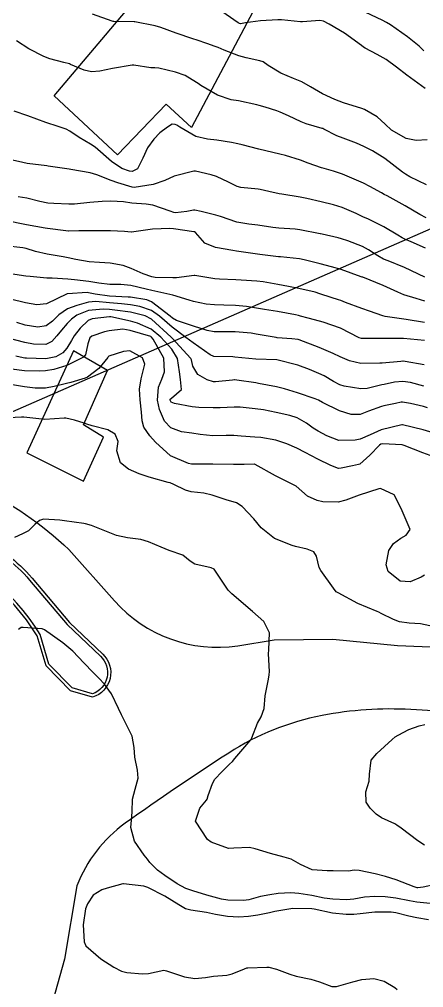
# Model space of a CAD drawing. Header units: metres. Extents: x 318500 to 325275, y 7408834 to 7428799.
# Drawn here: x 324030 to 324068.4, y 7420493.1 to 7420585.3 of the extents above; entities that cross this region are included whole.
import ezdxf

# ---------------------------------------------------------------- set-up
doc = ezdxf.new("R2010")
doc.units = ezdxf.units.M
doc.header["$MEASUREMENT"] = 0
doc.linetypes.add('CONTINUO', pattern=[0])
for name, color, linetype in [('Canteiro', 45, 'Continuous'), ('Curvas de Nivel 1m', 11, 'Continuous'), ('Curvas de Nivel 5m', 15, 'Continuous'), ('Edificações', 30, 'Continuous'), ('TEXTO', 45, 'Continuous'), ('Vias Primárias', 230, 'Continuous')]:
    doc.layers.add(name, color=color, linetype=linetype)

msp = doc.modelspace()

# ---------------------------------------------------------------- linework, layer by layer
at = {"layer": 'Canteiro'}
msp.add_lwpolyline([(324014.079, 7420539.635), (324019.671, 7420538.366), (324025.944, 7420535.633, -0.113285), (324030.949, 7420531.934), (324034.534, 7420527.693), (324037.694, 7420524.678, -0.557095), (324036.939, 7420521.097), (324035.005, 7420521.663), (324032.788, 7420523.924), (324031.94, 7420526.751, 0.183068), (324020.566, 7420535.663), (324007.353, 7420536.936), (323992.662, 7420539.116, -0.227546), (323980.824, 7420549.339, -2.465004)], format="xyb", dxfattribs=at)
at = {"layer": 'Curvas de Nivel 1m', "flags": 128}
for points, elevation in [([(324068.766, 7420573.818), (324067.73, 7420573.771), (324066.768, 7420573.953), (324065.379, 7420574.764), (324064.785, 7420575.309), (324064.014, 7420576.003), (324062.799, 7420576.708), (324062.55, 7420576.803), (324060.808, 7420577.347), (324059.983, 7420577.662), (324058.821, 7420578.222), (324057.68, 7420578.867), (324056.837, 7420579.346), (324056.052, 7420579.678), (324054.849, 7420580.176), (324053.64, 7420580.918), (324053.174, 7420581.237), (324052.864, 7420581.348), (324051.539, 7420581.623), (324050.869, 7420581.839), (324049.471, 7420582.377), (324048.876, 7420582.604), (324048.607, 7420582.715), (324047.817, 7420582.996), (324046.884, 7420583.303), (324046.467, 7420583.436), (324044.894, 7420583.977), (324043.426, 7420584.531), (324042.904, 7420584.689), (324040.953, 7420585.045), (324040.909, 7420585.048), (324038.947, 7420585.082), (324038.909, 7420585.085), (324038.81, 7420585.121), (324036.917, 7420585.801)], 748), ([(324068.576, 7420578.724), (324066.848, 7420579.979), (324065.848, 7420580.76), (324064.867, 7420581.462), (324064.028, 7420581.939), (324062.877, 7420582.548), (324062.722, 7420582.646), (324062.531, 7420582.805), (324060.897, 7420583.985), (324059.457, 7420584.845), (324058.914, 7420585.115), (324058.571, 7420585.199), (324056.913, 7420585.054), (324056.737, 7420585.058), (324054.915, 7420585.247), (324054.572, 7420585.257), (324052.913, 7420585.163), (324051.504, 7420584.951), (324051, 7420584.868), (324050.909, 7420584.889), (324050.778, 7420584.961), (324048.923, 7420586.259)], 749), ([(324068.708, 7420569.533), (324067.134, 7420570.318), (324066.718, 7420570.56), (324066.606, 7420570.629), (324066.442, 7420570.744), (324064.739, 7420572.062), (324063.566, 7420572.788), (324062.756, 7420573.194), (324062.051, 7420573.517), (324060.768, 7420573.993), (324060.165, 7420574.223), (324058.941, 7420574.848), (324058.831, 7420574.9), (324058.781, 7420574.92), (324057.271, 7420575.359), (324056.787, 7420575.547), (324055.577, 7420576.108), (324054.796, 7420576.453), (324054.465, 7420576.573), (324053.358, 7420576.922), (324052.803, 7420577.106), (324052.563, 7420577.174), (324050.808, 7420577.526), (324050.131, 7420577.646), (324048.816, 7420578.079), (324047.248, 7420579.004), (324047, 7420579.175), (324046.833, 7420579.292), (324045.749, 7420579.937), (324044.842, 7420580.283), (324043.253, 7420580.649), (324042.846, 7420580.685), (324042.475, 7420580.695), (324040.848, 7420580.939), (324040.697, 7420580.941), (324038.845, 7420580.606), (324037.612, 7420580.362), (324036.842, 7420580.302), (324036.15, 7420580.458), (324034.848, 7420581.009), (324034.728, 7420581.051), (324034.2, 7420581.18), (324032.855, 7420581.545), (324032.306, 7420581.758), (324030.869, 7420582.478), (324029.684, 7420583.238)], 747), ([(324068.665, 7420566.39), (324068.081, 7420566.726), (324066.682, 7420567.544), (324064.969, 7420568.493), (324064.698, 7420568.638), (324064.444, 7420568.774), (324063.31, 7420569.395), (324062.709, 7420569.7), (324061.152, 7420570.379), (324060.717, 7420570.556), (324060.52, 7420570.625), (324059.876, 7420570.833), (324058.983, 7420571.105), (324058.725, 7420571.179), (324057.462, 7420571.6), (324056.735, 7420571.879), (324055.293, 7420572.343), (324054.744, 7420572.476), (324052.75, 7420572.93), (324051.169, 7420573.367), (324050.758, 7420573.463), (324050.159, 7420573.566), (324048.762, 7420573.789), (324047.866, 7420573.891), (324046.767, 7420574.16), (324045.234, 7420575.033), (324044.963, 7420575.218), (324044.783, 7420575.299), (324044.518, 7420575.307), (324044.051, 7420575.047), (324043.343, 7420574.483), (324042.762, 7420573.886), (324042.172, 7420573.069), (324041.716, 7420572.095), (324041.225, 7420571.082), (324040.717, 7420570.82), (324040.455, 7420570.832), (324039.736, 7420571.105), (324038.73, 7420571.773), (324037.175, 7420573.136), (324036.753, 7420573.43), (324035.668, 7420574.065), (324034.765, 7420574.669), (324034.434, 7420574.842), (324033.391, 7420575.191), (324032.773, 7420575.386), (324032.499, 7420575.477), (324030.783, 7420576.107), (324029.472, 7420576.558)], 746), ([(324068.538, 7420560.774), (324066.604, 7420561.688), (324065.077, 7420562.299), (324064.616, 7420562.485), (324064.07, 7420562.778), (324063.195, 7420563.361), (324062.629, 7420563.672), (324061.241, 7420564.207), (324060.636, 7420564.412), (324060.316, 7420564.504), (324058.775, 7420564.848), (324058.64, 7420564.877), (324058.605, 7420564.886), (324056.646, 7420565.275), (324056.201, 7420565.33), (324054.648, 7420565.41), (324054.077, 7420565.48), (324052.652, 7420565.707), (324051.796, 7420565.8), (324050.656, 7420565.998), (324049.116, 7420566.522), (324048.665, 7420566.672), (324047.285, 7420567.001), (324046.672, 7420567.127), (324046.555, 7420567.129), (324045.898, 7420567.022), (324044.812, 7420566.894), (324044.668, 7420566.913), (324044.318, 7420567.044), (324042.678, 7420567.619), (324042.047, 7420567.702), (324040.681, 7420567.791), (324039.866, 7420567.918), (324038.683, 7420567.995), (324037.852, 7420567.955), (324036.677, 7420567.871), (324035.23, 7420567.716), (324034.675, 7420567.694), (324033.24, 7420567.756), (324032.676, 7420567.815), (324031.918, 7420567.967), (324030.68, 7420568.267), (324029.869, 7420568.419)], 744), ([(324068.558, 7420558.488), (324067.725, 7420558.728), (324066.565, 7420559.091), (324065.99, 7420559.328), (324064.578, 7420559.958), (324062.644, 7420560.744), (324062.589, 7420560.766), (324062.497, 7420560.801), (324060.6, 7420561.491), (324059.686, 7420561.751), (324058.608, 7420562.034), (324057.068, 7420562.418), (324056.614, 7420562.496), (324054.829, 7420562.686), (324054.617, 7420562.708), (324052.851, 7420562.927), (324052.645, 7420562.955), (324052.62, 7420562.954), (324050.852, 7420563.187), (324050.623, 7420563.231), (324050.284, 7420563.303), (324048.626, 7420563.57), (324047.622, 7420563.988), (324046.726, 7420565.009), (324046.641, 7420565.058), (324046.581, 7420565.071), (324044.645, 7420565.36), (324044.287, 7420565.402), (324042.644, 7420565.334), (324042.403, 7420565.304), (324040.858, 7420565.087), (324040.64, 7420565.055), (324040.607, 7420565.057), (324039.96, 7420565.1), (324038.641, 7420565.172), (324038.585, 7420565.176), (324036.64, 7420565.163), (324036.614, 7420565.167), (324035.639, 7420565.155), (324034.64, 7420565.148), (324034.619, 7420565.149), (324034.399, 7420565.174), (324032.643, 7420565.375), (324032.434, 7420565.412), (324030.648, 7420565.741), (324030.01, 7420565.87), (324028.654, 7420566.156)], 743), ([(324068.536, 7420556.43), (324066.766, 7420556.738), (324066.54, 7420556.775), (324064.793, 7420557.016), (324064.543, 7420557.084), (324063.287, 7420557.528), (324062.55, 7420557.765), (324061.014, 7420558.357), (324060.557, 7420558.536), (324060.342, 7420558.608), (324059.633, 7420558.834), (324058.565, 7420559.186), (324058.106, 7420559.318), (324056.572, 7420559.682), (324055.595, 7420559.87), (324054.577, 7420560.053), (324053.185, 7420560.317), (324052.582, 7420560.393), (324051.062, 7420560.473), (324050.583, 7420560.493), (324049.006, 7420560.553), (324048.584, 7420560.591), (324046.675, 7420560.923), (324046.589, 7420560.921), (324044.921, 7420560.699), (324044.585, 7420560.691), (324042.902, 7420560.74), (324042.586, 7420560.793), (324041.754, 7420561.073), (324040.597, 7420561.587), (324039.838, 7420561.865), (324038.604, 7420562.083), (324037.585, 7420562.151), (324036.606, 7420562.229), (324035.335, 7420562.433), (324034.611, 7420562.596), (324034.132, 7420562.696), (324032.607, 7420562.948), (324031.52, 7420563.211), (324030.614, 7420563.475), (324030.296, 7420563.544), (324028.617, 7420563.741)], 742), ([(324068.51, 7420554.72), (324066.513, 7420554.927), (324066.32, 7420554.936), (324064.512, 7420554.923), (324064.36, 7420554.924), (324062.512, 7420554.935), (324062.317, 7420554.998), (324060.526, 7420555.915), (324058.891, 7420556.489), (324058.536, 7420556.584), (324057.459, 7420556.866), (324056.726, 7420557.062), (324056.542, 7420557.107), (324056.256, 7420557.17), (324054.546, 7420557.479), (324053.299, 7420557.67), (324052.549, 7420557.801), (324051.572, 7420557.967), (324050.551, 7420558.061), (324049.42, 7420558.103), (324048.551, 7420558.128), (324047.761, 7420558.201), (324046.554, 7420558.453), (324046.117, 7420558.578), (324044.56, 7420559.04), (324042.566, 7420559.476), (324042.022, 7420559.614), (324040.573, 7420559.956), (324039.616, 7420560.063), (324038.574, 7420560.072), (324037.532, 7420560.174), (324036.578, 7420560.352), (324035.227, 7420560.513), (324034.581, 7420560.561), (324033.107, 7420560.668), (324032.582, 7420560.677), (324030.992, 7420560.808), (324030.585, 7420560.867), (324028.704, 7420561.132)], 741), ([(324068.455, 7420550.383), (324067.182, 7420550.733), (324066.461, 7420550.823), (324065.658, 7420550.752), (324064.672, 7420550.551), (324064.456, 7420550.505), (324063.065, 7420550.177), (324062.45, 7420550.13), (324060.885, 7420550.385), (324060.455, 7420550.517), (324059.857, 7420550.829), (324058.985, 7420551.362), (324058.468, 7420551.603), (324057.58, 7420551.972), (324056.475, 7420552.398), (324054.48, 7420552.9), (324052.48, 7420552.957), (324052.457, 7420552.954), (324050.483, 7420553.16), (324050.278, 7420553.167), (324048.483, 7420553.212), (324048.115, 7420553.356), (324046.502, 7420554.502), (324045.815, 7420555.02), (324044.525, 7420556.016), (324043.307, 7420557.052), (324042.545, 7420557.582), (324041.443, 7420557.97), (324040.55, 7420558.136), (324039.685, 7420558.236), (324038.552, 7420558.327), (324037.236, 7420558.451), (324036.553, 7420558.392), (324035.451, 7420558.058), (324034.546, 7420557.731), (324033.727, 7420557.182), (324033.136, 7420556.586), (324032.524, 7420556.113), (324031.733, 7420555.993), (324030.52, 7420556.192), (324029.735, 7420556.445)], 739), ([(324068.816, 7420548.322), (324068.426, 7420548.456), (324067.187, 7420548.732), (324066.432, 7420548.863), (324066.315, 7420548.859), (324065.748, 7420548.75), (324064.665, 7420548.528), (324064.425, 7420548.466), (324063.204, 7420548.002), (324062.413, 7420547.698), (324061.539, 7420547.683), (324060.418, 7420548.051), (324058.825, 7420548.844), (324058.433, 7420549.048), (324058.103, 7420549.187), (324056.443, 7420549.766), (324055.205, 7420550.136), (324054.451, 7420550.317), (324052.736, 7420550.646), (324052.456, 7420550.695), (324050.654, 7420550.957), (324050.479, 7420550.979), (324050.46, 7420550.981), (324050.44, 7420550.98), (324050.248, 7420550.962), (324048.635, 7420550.8), (324048.457, 7420550.812), (324047.834, 7420550.989), (324046.948, 7420551.486), (324046.473, 7420552.299), (324046.35, 7420552.883), (324046.279, 7420553.013), (324044.509, 7420554.955), (324044.426, 7420555.041), (324042.535, 7420556.748), (324041.94, 7420557.069), (324040.813, 7420557.356), (324040.543, 7420557.413), (324039.067, 7420557.634), (324038.546, 7420557.692), (324037.948, 7420557.724), (324036.544, 7420557.579), (324035.435, 7420557.157), (324034.922, 7420556.777), (324034.528, 7420556.35), (324033.973, 7420555.723), (324033.546, 7420555.184), (324033.067, 7420554.626), (324032.497, 7420554.366), (324031.331, 7420554.378), (324030.5, 7420554.527), (324028.774, 7420554.978)], 738), ([(324069.573, 7420545.884), (324068.395, 7420546.219), (324066.427, 7420546.713), (324066.4, 7420546.719), (324066.378, 7420546.719), (324064.394, 7420546.218), (324063.361, 7420545.757), (324062.385, 7420545.348), (324061.936, 7420545.253), (324060.384, 7420545.218), (324059.214, 7420545.663), (324058.393, 7420546.108), (324057.931, 7420546.393), (324057.288, 7420546.867), (324056.407, 7420547.363), (324055.703, 7420547.595), (324054.415, 7420547.895), (324053.202, 7420548.134), (324052.419, 7420548.228), (324050.992, 7420548.381), (324050.422, 7420548.398), (324049.084, 7420548.31), (324048.42, 7420548.311), (324047.056, 7420548.365), (324046.421, 7420548.424), (324044.72, 7420548.741), (324044.428, 7420548.878), (324044.33, 7420549.041), (324044.335, 7420549.137), (324044.433, 7420549.257), (324045.399, 7420550.073), (324045.298, 7420551.027), (324045.194, 7420551.755), (324045.016, 7420553.032), (324044.493, 7420553.904), (324043.441, 7420555.051), (324042.521, 7420555.807), (324041.227, 7420556.382), (324040.532, 7420556.575), (324038.672, 7420556.984), (324038.538, 7420556.992), (324036.891, 7420556.78), (324036.532, 7420556.621), (324035.757, 7420555.916), (324035.17, 7420555.16), (324034.93, 7420554.738), (324034.493, 7420554.005), (324034.102, 7420553.559), (324033.444, 7420553.186), (324032.478, 7420552.997), (324030.655, 7420553.041), (324030.478, 7420553.053), (324030.331, 7420553.075), (324029.634, 7420553.233)], 737), ([(324069.407, 7420543.662), (324068.37, 7420544.039), (324066.599, 7420544.738), (324066.38, 7420544.787), (324064.514, 7420544.9), (324064.381, 7420544.868), (324064.234, 7420544.772), (324063.326, 7420543.826), (324062.353, 7420542.974), (324062.235, 7420542.918), (324061.656, 7420542.807), (324060.594, 7420542.57), (324060.346, 7420542.565), (324059.623, 7420542.831), (324058.359, 7420543.443), (324057.16, 7420544.076), (324056.374, 7420544.474), (324055.421, 7420544.89), (324054.383, 7420545.241), (324052.957, 7420545.493), (324052.386, 7420545.537), (324051.068, 7420545.631), (324050.387, 7420545.685), (324049.661, 7420545.694), (324048.387, 7420545.668), (324047.185, 7420545.795), (324046.389, 7420545.897), (324045.397, 7420546.032), (324044.394, 7420546.41), (324043.785, 7420547.046), (324043.311, 7420548.157), (324043.112, 7420549.053), (324043.225, 7420550.276), (324043.527, 7420551.049), (324043.769, 7420551.745), (324043.71, 7420553.048), (324042.697, 7420554.868), (324042.538, 7420555.06), (324042.51, 7420555.082), (324042.47, 7420555.101), (324040.519, 7420555.692), (324039.826, 7420555.795), (324038.518, 7420555.659), (324038.082, 7420555.558), (324036.876, 7420555.136), (324036.674, 7420554.972), (324036.499, 7420554.406), (324036.258, 7420553.368), (324036.075, 7420553.146), (324034.472, 7420552.354), (324033.265, 7420551.985), (324032.466, 7420551.842), (324031.866, 7420551.806), (324030.466, 7420551.854), (324029.235, 7420552.006)], 736), ([(324069.023, 7420527.582), (324068.151, 7420527.773), (324067.054, 7420527.828), (324066.152, 7420527.966), (324065.577, 7420528.171), (324064.4, 7420528.766), (324064.162, 7420528.873), (324064.003, 7420528.932), (324062.174, 7420529.709), (324060.29, 7420530.717), (324060.189, 7420530.773), (324060.12, 7420530.821), (324059.868, 7420531.152), (324058.652, 7420532.844), (324058.512, 7420533.135), (324058.234, 7420534.22), (324057.988, 7420534.604), (324057.36, 7420534.863), (324056.244, 7420535.13), (324055.918, 7420535.21), (324054.255, 7420535.892), (324052.983, 7420536.919), (324052.283, 7420537.764), (324051.183, 7420538.947), (324050.635, 7420539.287), (324050.304, 7420539.393), (324049.735, 7420539.536), (324048.31, 7420540.012), (324047.52, 7420540.2), (324046.313, 7420540.339), (324045.778, 7420540.482), (324044.682, 7420541.035), (324044.322, 7420541.176), (324044.138, 7420541.226), (324042.33, 7420541.724), (324041.361, 7420542.048), (324040.341, 7420542.489), (324039.594, 7420543.101), (324039.236, 7420544.238), (324039.361, 7420545.105), (324039.087, 7420545.81), (324038.391, 7420546.238), (324036.904, 7420546.626), (324036.396, 7420546.769), (324036.124, 7420546.871), (324035.228, 7420547.158), (324034.402, 7420547.325), (324034.245, 7420547.329), (324032.4, 7420547.2), (324030.403, 7420547.432), (324030.177, 7420547.45), (324028.401, 7420547.341)], 734), ([(324069.554, 7420502.964), (324068.38, 7420502.712), (324067.901, 7420502.637), (324067.819, 7420502.642), (324067.535, 7420502.723), (324065.827, 7420503.41), (324064.801, 7420503.727), (324063.832, 7420503.985), (324062.315, 7420504.306), (324061.835, 7420504.31), (324061.278, 7420504.242), (324059.834, 7420504.253), (324059.262, 7420504.257), (324057.835, 7420504.364), (324056.72, 7420504.861), (324055.847, 7420505.357), (324055.172, 7420505.559), (324053.855, 7420505.905), (324052.416, 7420506.368), (324051.863, 7420506.484), (324050.375, 7420506.432), (324049.862, 7420506.398), (324048.206, 7420506.975), (324047.874, 7420507.229), (324046.729, 7420508.998), (324047.133, 7420510.213), (324047.767, 7420510.982), (324047.825, 7420511.078), (324047.927, 7420511.417), (324048.336, 7420512.582), (324048.575, 7420512.971), (324049.244, 7420513.678), (324049.972, 7420514.402), (324050.244, 7420514.68), (324050.484, 7420514.945), (324051.998, 7420516.742), (324052.103, 7420516.928), (324052.634, 7420518.307), (324052.982, 7420518.916), (324053.254, 7420519.699), (324053.369, 7420520.91), (324053.675, 7420522.505), (324053.754, 7420522.905), (324053.757, 7420523.233), (324053.666, 7420524.907), (324053.715, 7420525.307), (324053.764, 7420526.906), (324053.217, 7420527.98), (324052.16, 7420528.93), (324050.185, 7420530.607), (324049.824, 7420530.964), (324049.153, 7420532.023), (324048.492, 7420532.977), (324048.221, 7420533.093), (324046.669, 7420533.448), (324046.227, 7420533.727), (324045.515, 7420534.303), (324044.237, 7420534.757), (324043.475, 7420535.048), (324042.248, 7420535.562), (324041.533, 7420535.789), (324040.253, 7420535.939), (324039.201, 7420536.161), (324038.261, 7420536.547), (324036.847, 7420537.134), (324036.272, 7420537.28), (324036.111, 7420537.304), (324034.276, 7420537.568), (324033.824, 7420537.63), (324032.278, 7420537.733), (324031.871, 7420537.609), (324031.429, 7420537.208), (324030.845, 7420536.63), (324030.257, 7420536.331), (324029.514, 7420535.968)], 733), ([(324069.384, 7420501.108), (324067.799, 7420501.286), (324067.105, 7420501.416), (324065.804, 7420501.661), (324064.788, 7420501.773), (324063.806, 7420501.821), (324062.819, 7420501.766), (324061.802, 7420501.565), (324061.111, 7420501.49), (324059.801, 7420501.556), (324058.961, 7420501.674), (324057.806, 7420501.914), (324056.558, 7420502.114), (324055.809, 7420502.16), (324054.591, 7420502.106), (324053.806, 7420501.986), (324052.913, 7420501.804), (324051.799, 7420501.512), (324051.294, 7420501.438), (324049.798, 7420501.47), (324049.197, 7420501.561), (324047.805, 7420501.949), (324046.461, 7420502.35), (324045.813, 7420502.571), (324045, 7420503.018), (324043.828, 7420503.824), (324043.128, 7420504.336), (324042.39, 7420505.052), (324042.153, 7420505.364), (324041.85, 7420505.744), (324040.927, 7420507.074), (324040.569, 7420508.4), (324040.627, 7420509.079), (324040.712, 7420509.882), (324040.733, 7420511.078), (324040.98, 7420512.029), (324041.268, 7420513.07), (324041.208, 7420513.825), (324040.965, 7420515.075), (324040.907, 7420515.994), (324040.698, 7420517.08), (324040.021, 7420518.482), (324039.692, 7420519.093), (324039.411, 7420519.724), (324038.729, 7420521.103), (324038.069, 7420522.024), (324037.537, 7420522.581), (324037.001, 7420523.126), (324036.094, 7420524.062), (324035.064, 7420525.156), (324034.122, 7420525.964), (324032.363, 7420527.188), (324032.141, 7420527.291), (324030.346, 7420527.421), (324030.142, 7420527.428), (324029.904, 7420527.224)], 732), ([(324068.506, 7420506.71), (324067.876, 7420507.118), (324066.295, 7420508.335), (324065.898, 7420508.618), (324065.686, 7420508.743), (324064.439, 7420509.295), (324063.909, 7420509.654), (324063.348, 7420510.212), (324062.977, 7420510.784), (324062.931, 7420511.79), (324063.248, 7420512.781), (324063.291, 7420513.449), (324063.431, 7420514.778), (324063.986, 7420515.415), (324065.448, 7420516.748), (324065.74, 7420517.008), (324066.007, 7420517.182), (324067.036, 7420517.709), (324068.02, 7420518.063), (324068.553, 7420518.181)], 734), ([(324068.892, 7420499.586), (324067.781, 7420499.776), (324067.015, 7420499.954), (324065.785, 7420500.259), (324065.363, 7420500.324), (324063.786, 7420500.331), (324062.411, 7420500.156), (324061.783, 7420500.101), (324061.079, 7420500.1), (324059.781, 7420500.22), (324058.028, 7420500.605), (324057.787, 7420500.637), (324055.986, 7420500.669), (324055.787, 7420500.656), (324054.286, 7420500.388), (324053.781, 7420500.272), (324052.655, 7420500.038), (324051.775, 7420499.921), (324050.851, 7420499.862), (324049.774, 7420499.905), (324048.628, 7420500.116), (324047.78, 7420500.286), (324046.28, 7420500.505), (324045.785, 7420500.651), (324045.138, 7420501.017), (324043.802, 7420501.835), (324042.202, 7420502.667), (324041.816, 7420502.788), (324039.89, 7420503.018), (324039.819, 7420503.014), (324038.311, 7420502.606), (324037.81, 7420502.438), (324036.981, 7420501.943), (324036.447, 7420501.13), (324036.266, 7420500.65), (324036.042, 7420499.136), (324036.122, 7420497.513), (324036.307, 7420497.131), (324037.721, 7420495.874), (324038.952, 7420495.098), (324039.704, 7420494.713), (324040.196, 7420494.589), (324041.701, 7420494.454), (324042.274, 7420494.479), (324043.706, 7420494.794), (324043.974, 7420494.759), (324045.698, 7420494.18), (324046.666, 7420494.025), (324047.697, 7420494.124), (324048.436, 7420494.232), (324049.701, 7420494.345), (324050.204, 7420494.444), (324051.39, 7420494.933), (324051.627, 7420495.015), (324051.711, 7420495.025), (324053.512, 7420495.104), (324053.713, 7420495.087), (324054.429, 7420494.889), (324055.703, 7420494.417), (324056.319, 7420494.249), (324057.701, 7420493.96), (324058.544, 7420493.682), (324059.694, 7420493.249), (324060.133, 7420493.252), (324061.699, 7420493.711), (324062.561, 7420493.922), (324063.702, 7420493.998), (324064.692, 7420493.747), (324065.694, 7420493.154), (324065.934, 7420492.978)], 731)]:
    msp.add_lwpolyline(points, dxfattribs=dict(at, elevation=elevation))
at = {"layer": 'Curvas de Nivel 5m', "flags": 128}
for points, elevation in [([(324068.462, 7420582.312), (324068.001, 7420582.733), (324066.893, 7420583.639), (324065.284, 7420584.766), (324064.913, 7420584.988), (324064.483, 7420585.21), (324062.927, 7420585.963)], 750), ([(324068.628, 7420563.512), (324067.245, 7420564.122), (324066.636, 7420564.377), (324066.394, 7420564.5), (324065.992, 7420564.75), (324064.652, 7420565.537), (324063.188, 7420566.266), (324062.666, 7420566.503), (324062.009, 7420566.807), (324060.678, 7420567.385), (324059.867, 7420567.647), (324058.686, 7420567.93), (324057.326, 7420568.235), (324056.692, 7420568.357), (324054.946, 7420568.648), (324054.697, 7420568.697), (324053.713, 7420568.915), (324052.875, 7420569.1), (324052.702, 7420569.128), (324051.041, 7420569.293), (324050.704, 7420569.388), (324049.873, 7420569.804), (324048.714, 7420570.334), (324048.211, 7420570.484), (324046.718, 7420570.852), (324046.566, 7420570.86), (324044.713, 7420570.376), (324043.81, 7420569.948), (324042.705, 7420569.57), (324040.906, 7420569.291), (324040.702, 7420569.311), (324039.33, 7420569.735), (324038.709, 7420569.974), (324037.347, 7420570.5), (324036.713, 7420570.678), (324034.881, 7420571.004), (324034.718, 7420571.028), (324033.597, 7420571.187), (324032.722, 7420571.33), (324032.569, 7420571.355), (324030.726, 7420571.589), (324030.293, 7420571.66), (324028.732, 7420572.025)], 745), ([(324068.477, 7420552.415), (324066.675, 7420552.738), (324066.48, 7420552.76), (324066.461, 7420552.76), (324066.256, 7420552.743), (324064.478, 7420552.582), (324064.267, 7420552.562), (324062.477, 7420552.547), (324061.392, 7420552.811), (324060.486, 7420553.193), (324059.824, 7420553.496), (324058.498, 7420554.078), (324056.58, 7420554.808), (324056.509, 7420554.822), (324055.891, 7420554.886), (324054.511, 7420555), (324054.398, 7420555.016), (324052.516, 7420555.347), (324052.04, 7420555.414), (324050.519, 7420555.542), (324049.926, 7420555.559), (324048.519, 7420555.557), (324047.835, 7420555.675), (324046.526, 7420556.083), (324044.935, 7420556.633), (324044.537, 7420556.866), (324044.315, 7420557.042), (324042.553, 7420558.405), (324042.091, 7420558.602), (324040.558, 7420558.855), (324040.335, 7420558.871), (324038.558, 7420558.949), (324037.176, 7420559.134), (324036.562, 7420559.273), (324036.412, 7420559.292), (324034.56, 7420559.187), (324034.512, 7420559.171), (324032.55, 7420558.214), (324031.646, 7420558.112), (324030.546, 7420558.302), (324029.138, 7420558.654)], 740), ([(324068.531, 7420532.399), (324068.212, 7420532.203), (324067.158, 7420531.778), (324066.206, 7420531.834), (324065.054, 7420532.757), (324064.859, 7420533.393), (324065.137, 7420534.757), (324065.574, 7420535.426), (324066.257, 7420535.905), (324066.78, 7420536.217), (324067.169, 7420536.731), (324066.3, 7420538.74), (324065.62, 7420540.057), (324064.319, 7420540.651), (324064.175, 7420540.629), (324062.312, 7420540.02), (324061.035, 7420539.541), (324060.305, 7420539.357), (324058.835, 7420539.372), (324058.306, 7420539.49), (324057.374, 7420539.927), (324056.32, 7420540.88), (324054.334, 7420541.859), (324052.407, 7420542.929), (324052.35, 7420542.953), (324052.322, 7420542.959), (324051.35, 7420542.945), (324050.381, 7420542.928), (324050.35, 7420542.931), (324048.379, 7420542.95), (324048.35, 7420542.952), (324046.401, 7420542.958), (324046.349, 7420542.963), (324046.072, 7420543.014), (324044.361, 7420543.75), (324042.925, 7420545.055), (324042.386, 7420545.655), (324041.808, 7420546.482), (324041.649, 7420547.071), (324041.577, 7420547.908), (324041.452, 7420549.075), (324041.409, 7420550.112), (324041.574, 7420551.073), (324041.895, 7420552.49), (324041.702, 7420553.072), (324040.49, 7420553.735), (324039.891, 7420553.697), (324038.482, 7420553.227), (324038.419, 7420553.182), (324038.379, 7420553.121), (324037.53, 7420552.068), (324036.461, 7420551.247), (324036.226, 7420551.144), (324034.868, 7420550.75), (324034.452, 7420550.638), (324033.287, 7420550.347), (324032.445, 7420550.209), (324031.461, 7420550.193), (324030.446, 7420550.316), (324029.137, 7420550.553)], 735)]:
    msp.add_lwpolyline(points, dxfattribs=dict(at, elevation=elevation))
at = {"layer": 'Edificações'}
for points in [[(324053.498, 7420601.922), (324058.525, 7420598.004), (324046.358, 7420575.001), (324043.945, 7420577.211), (324039.319, 7420572.39), (324033.286, 7420578.015), (324053.498, 7420601.922)], [(324036.058, 7420541.346), (324037.992, 7420545.522), (324036.058, 7420546.707), (324038.367, 7420551.88), (324035.122, 7420553.75), (324030.691, 7420544.026), (324036.058, 7420541.346)]]:
    msp.add_lwpolyline(points, close=True, dxfattribs=at)
at = {"layer": 'TEXTO', "linetype": 'CONTINUO'}
msp.add_polyline3d([(323872.802, 7420479.471, 0), (324131.582, 7420592.724, 0)], dxfattribs=at)
at = {"layer": 'Vias Primárias'}
for points in [[(323715.644, 7420145.548, 0), (323709.04, 7420132.939)], [(323831.088, 7420001.787, 0), (323833.844, 7420008.443, 0.220888)], [(324014.146, 7420539.927), (324019.765, 7420538.652), (324026.063, 7420535.908, -0.113303), (324031.177, 7420532.128), (324034.752, 7420527.899), (324037.901, 7420524.895, -0.570638), (324036.945, 7420520.783), (324034.846, 7420521.397), (324032.522, 7420523.767), (324031.663, 7420526.628, 0.182183), (324020.506, 7420535.368), (324007.317, 7420536.638), (323992.601, 7420538.821, -0.2278), (323980.549, 7420549.22, -0.2278)], [(324025.958, 7420540.817, -0.082412), (324034.673, 7420534.831), (324039.017, 7420529.944, 0.253227), (324050.743, 7420525.688), (324054.202, 7420526.236), (324059.79, 7420526.308), (324065.948, 7420525.718), (324079.235, 7420525.17), (324085.244, 7420524.613), (324092.288, 7420523.223), (324105.419, 7420520.597), (324116.397, 7420518.406), (324122.172, 7420517.283)], [(324122.456, 7420510.508), (324106.413, 7420513.706), (324081.613, 7420518.773), (324067.224, 7420519.606, 0.062212), (324058.771, 7420519.043, 0.096011), (324049.892, 7420515.473, 0.011612), (324040.045, 7420508.782, 0.147498), (324035.447, 7420502.831), (324034.277, 7420495.848), (324028.675, 7420475.901), (324024.12, 7420464.549), (324021.811, 7420457.07), (324021.28, 7420450.634), (324022.14, 7420444.538, 0.219746), (324025.406, 7420439.472, 0.171513), (324035.812, 7420441.102, -0.065594), (324050.338, 7420442.343, -0.04332), (324062.921, 7420440.401), (324076.056, 7420437.679), (324098.259, 7420432.842), (324121.757, 7420427.489), (324130.25, 7420425.449)]]:
    msp.add_lwpolyline(points, format="xyb", dxfattribs=at)

doc.saveas('drawing.dxf')
